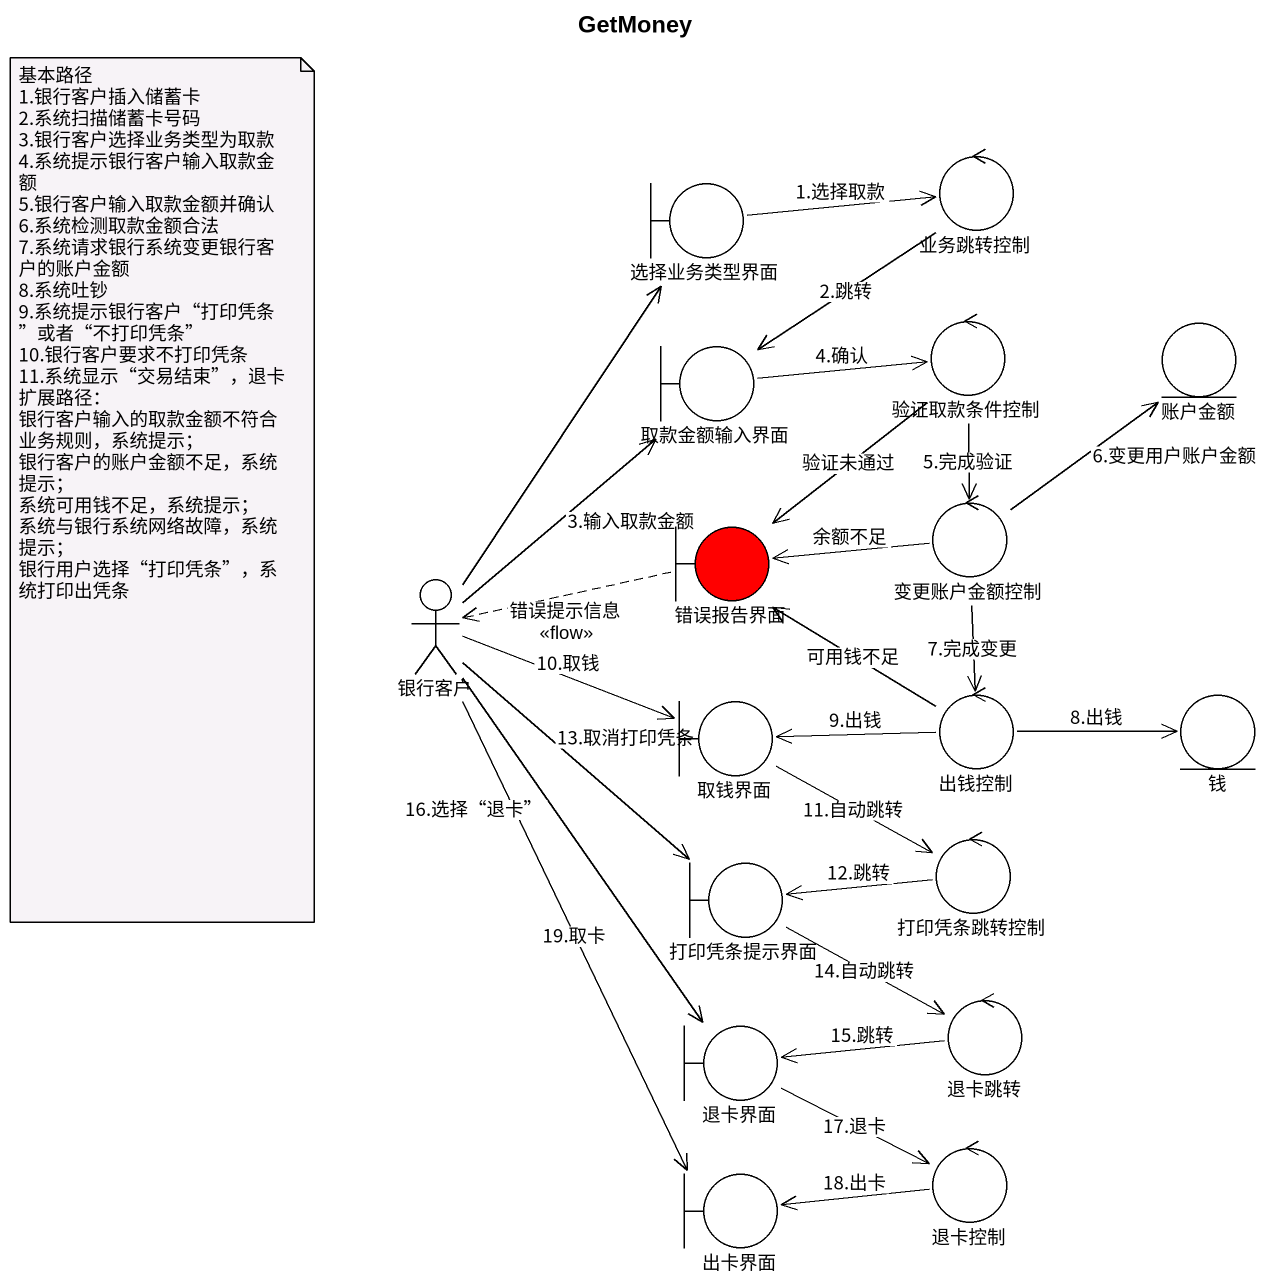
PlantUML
@startuml
title GetMoney
control 业务跳转控制
boundary 选择业务类型界面
control 验证取款条件控制
entity 账户金额
boundary 取款金额输入界面
boundary 错误报告界面 #FF0000
control 变更账户金额控制
actor 银行客户
boundary 取钱界面
control 出钱控制
entity 钱
boundary 打印凭条提示界面
control 打印凭条跳转控制
control 退卡跳转
boundary 退卡界面
boundary 出卡界面
control 退卡控制
业务跳转控制 --> 取款金额输入界面 : 2.跳转
选择业务类型界面 -right-> 业务跳转控制 : 1.选择取款
验证取款条件控制 --> 错误报告界面 : 验证未通过
验证取款条件控制 --> 变更账户金额控制 : 5.完成验证
取款金额输入界面 -right-> 验证取款条件控制 : 4.确认
错误报告界面 .left.> 银行客户 : 错误提示信息\n<<flow>>
变更账户金额控制 -up-> 账户金额 : 6.变更用户账户金额
变更账户金额控制 -left-> 错误报告界面 : 余额不足
变更账户金额控制 --> 出钱控制 : 7.完成变更
银行客户 -up-> 选择业务类型界面
银行客户 -up-> 取款金额输入界面 : 3.输入取款金额
银行客户 -right-> 取钱界面 : 10.取钱
银行客户 --> 打印凭条提示界面 : 13.取消打印凭条
银行客户 --> 打印凭条提示界面
银行客户 --> 打印凭条提示界面
银行客户 --> 退卡界面 : 16.选择“退卡”
银行客户 --> 出卡界面 : 19.取卡
取钱界面 -right-> 打印凭条跳转控制 : 11.自动跳转
出钱控制 -up-> 错误报告界面 : 可用钱不足
出钱控制 -left-> 取钱界面 : 9.出钱
出钱控制 -right-> 钱 : 8.出钱
打印凭条提示界面 -right-> 退卡跳转 : 14.自动跳转
打印凭条跳转控制 -left-> 打印凭条提示界面 : 12.跳转
退卡跳转 -left-> 退卡界面 : 15.跳转
退卡界面 -right-> 退卡控制 : 17.退卡
退卡控制 -left-> 出卡界面 : 18.出卡
note as N1
  基本路径
  1.银行客户插入储蓄卡
  2.系统扫描储蓄卡号码
  3.银行客户选择业务类型为取款
  4.系统提示银行客户输入取款金额
  5.银行客户输入取款金额并确认
  6.系统检测取款金额合法
  7.系统请求银行系统变更银行客户的账户金额
  8.系统吐钞
  9.系统提示银行客户“打印凭条”或者“不打印凭条”
  10.银行客户要求不打印凭条
  11.系统显示“交易结束”，退卡
  扩展路径：
  银行客户输入的取款金额不符合业务规则，系统提示；
  银行客户的账户金额不足，系统提示；
  系统可用钱不足，系统提示；
  系统与银行系统网络故障，系统提示；
  银行用户选择“打印凭条”，系统打印出凭条
end note
@enduml
